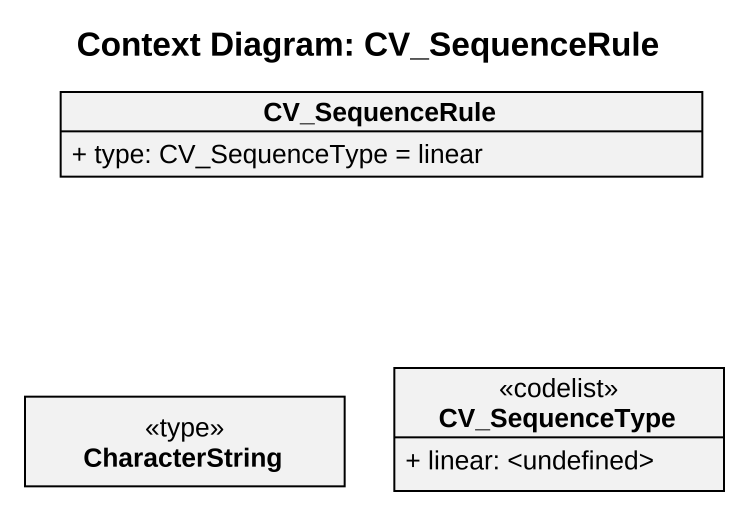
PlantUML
@startuml
title Context Diagram: CV_SequenceRule
hide circle
hide empty members
skinparam classAttributeIconSize 0
class CV_SequenceRule {
  + type: CV_SequenceType = linear
}
class CV_SequenceType <<codelist>> {
  + linear: <undefined>
}
class CharacterString <<type>>
@enduml
